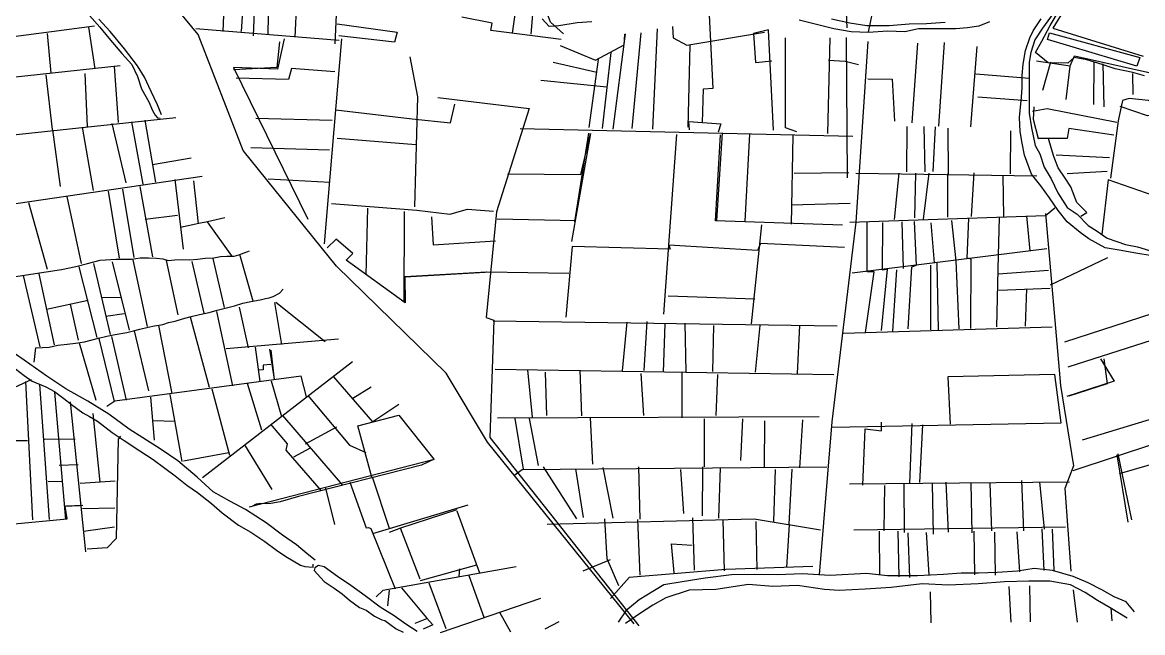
# Model space of a CAD drawing. Extents: x 633026 to 640041, y 824851 to 827423.
# Drawn here: x 635381 to 636969, y 824864 to 825728 of the extents above; entities that cross this region are included whole.
import ezdxf

# ---------------------------------------------------------------- set-up
doc = ezdxf.new("R2010")
doc.units = 0
doc.layers.get('0').update_dxf_attribs({"linetype": 'CONTINUOUS'})

msp = doc.modelspace()

# ---------------------------------------------------------------- linework, layer by layer
at = {"color": 1}
for points in [[(636818.44, 825673.47), (636866, 825666.45), (636872.34, 825680.48), (636975.66, 825657.55), (636992.6, 825652.6), (636998.57, 825643.23), (637059.79, 825640.89), (637035.5, 825811.07), (637017.21, 826106.18)], [(637000.55, 826089.99), (636969.76, 826054.04), (636941.76, 826010.48), (636926.8, 825968.22), (636913.24, 825922.38), (636904.09, 825882.44), (636893.84, 825840.7), (636891.06, 825813.22), (636879.62, 825776.62), (636858.85, 825747.78), (636841.68, 825719.89), (636969.52, 825679.96)], [(636248.32, 824876.63), (636040.19, 825133.42), (635981.97, 825231.42), (635826.39, 825382.97), (635694.24, 825546.55), (635630.58, 825710.48), (635522.67, 825841.49), (635388.69, 825995.66)], [(635824.46, 825697.5), (635835.53, 825935.3)], [(636108.45, 825874.77), (636614.34, 825834.25), (636599.6, 825757.87), (636588.67, 825757.23), (636579.6, 825713.99)], [(636544.17, 825838.38), (636549.81, 825720.17)], [(635665.97, 825714.92), (635670.32, 825819.19)], [(635698.04, 825816.34), (635691.4, 825715.16)], [(635708.91, 825709.01), (635713.06, 825811.93)], [(635731.15, 825811.37), (635729.16, 825711.83)], [(635767.85, 825706.96), (635772.74, 825805.65)], [(636147.92, 825711.41), (636129.54, 825728.26), (636117.09, 825762.61), (636120.12, 825792.78)], [(636075.84, 825712.56), (636085.11, 825779.21)], [(636102.42, 825711.03), (636107.88, 825778.73)], [(636971.24, 825652.09), (636954.75, 825656.82), (636929.94, 825662.12), (636911.41, 825668.17), (636889.51, 825674.63), (636871.92, 825678), (636862.8, 825670.23), (636834.68, 825670.53), (636816.94, 825685.15), (636825.72, 825701.46), (636837.8, 825723.66), (636850.78, 825745.65)], [(635827.52, 825725.89), (635912.51, 825713.83), (635908.75, 825699.93), (635829.61, 825708.75)], [(636144.94, 825703.78), (636044.98, 825716.46), (636047.25, 825726.54), (636004.03, 825735.35)], [(636345.19, 825585.61), (636346.55, 825633.6), (636360.14, 825634.96), (636354.92, 825737.93)], [(635483.34, 825722.53), (634877.08, 825642.79)], [(635422.31, 825655.83), (635417.05, 825712.18)], [(635474.89, 825721.04), (635484.22, 825661.87)], [(635627.08, 825719.12), (635830.17, 825702.74)], [(636143.31, 825695.27), (636193.66, 825674.32), (636233.86, 825696.25), (636234.93, 825711.21)], [(636235.37, 825711.67), (636218.19, 825576.83)], [(636245.39, 825577.55), (636258.32, 825712.98)], [(636280.97, 825718.74), (636274.41, 825576.51)], [(636302.33, 825722.03), (636303.52, 825705.99), (636322.67, 825695.41), (636432.99, 825714.14)], [(636445.78, 825575.17), (636438.5, 825717.37), (636417.18, 825712.07), (636420.16, 825671.08), (636443.1, 825673.28)], [(636836.6, 825712.85), (636964.59, 825678.32), (636960.71, 825665.9), (636833.79, 825703.81), (636836.6, 825712.85)], [(635752.05, 825704.44), (635742.8, 825661.44), (635680.28, 825663.87), (635785.92, 825449.16)], [(635745.89, 825700.09), (635741.86, 825663.87), (635680.34, 825660.75)], [(635833.48, 825704.58), (635809.08, 825414.56)], [(636324.78, 825579.66), (636327.36, 825695.49)], [(636478.61, 825573.09), (636462.9, 825578.38), (636462.58, 825705.98)], [(636579.58, 825700.75), (636562.36, 825445.21), (636528.47, 825162.38), (636510.32, 824945.65)], [(636522.83, 825570.54), (636526.17, 825705.8)], [(636550.52, 825507.91), (636548.91, 825706.66)], [(636642.36, 825585.43), (636650.34, 825698.46)], [(636680.14, 825580.99), (636687.81, 825699.37)], [(636725.45, 825580.03), (636734.09, 825693.74)], [(635937.31, 825466.64), (635941.61, 825622.44), (635930.99, 825679.14)], [(636203.23, 825577.45), (636215.55, 825685.2)], [(635520.05, 825666.53), (635179.17, 825629.55)], [(635511.59, 825665.93), (635517.06, 825585.94)], [(635824.06, 825658.01), (635762.63, 825662.69), (635758.45, 825647.22), (635684.12, 825648.99)], [(636133.48, 825671.44), (636195.53, 825657.18)], [(636184.68, 825579.12), (636197.65, 825675.51)], [(636523.84, 825674.3), (636547.07, 825672.72), (636566.34, 825668.16)], [(636827.54, 825631.98), (636838.48, 825671.93)], [(636860.33, 825618.91), (636866.01, 825666)], [(636899.56, 825611.78), (636899.9, 825671.62)], [(636914.23, 825608.38), (636912.97, 825669.32)], [(635414.77, 825653.46), (635423.54, 825575.99)], [(635469.84, 825655.36), (635472.98, 825580.68)], [(636115.87, 825645.91), (636209.3, 825636.46)], [(636579.2, 825647.87), (636614.01, 825647.61), (636617.11, 825587.87)], [(636732.56, 825655.12), (636808.08, 825648.68)], [(636955.17, 825625.56), (636954.77, 825655.47)], [(635970.19, 825621.4), (636099.42, 825606.12), (636053.22, 825459.6), (636038.54, 825309.86), (636049.54, 825306.49), (636043.86, 825140.41), (636254.85, 824873.41)], [(636735.16, 825622.37), (636805.31, 825617.4)], [(637074.01, 825551.32), (637006.98, 825602.4), (636976.87, 825617.3), (636949.84, 825620.32), (636939.98, 825617.26), (636934.06, 825588.62), (636922.98, 825507.49)], [(635825.27, 825604.26), (635933.7, 825591.29), (635987.8, 825585.58), (635994, 825612.24)], [(636932.3, 825585.9), (636833.51, 825605.51), (636812.87, 825601.87)], [(636880.96, 825453.4), (636889.66, 825458.92), (636875.3, 825472.67), (636867.13, 825495.28), (636858.88, 825507.1), (636849.01, 825521.81), (636842.95, 825537.93), (636839.66, 825548.91), (636835.19, 825563.25), (636821.25, 825562.84), (636814.14, 825590.41), (636815.03, 825608.42)], [(637002.33, 825596.94), (636975.8, 825595.69), (636936.72, 825608.9)], [(635598.59, 825592.55), (635226.29, 825553.21), (635225.6, 825542.05), (635210.21, 825541.77)], [(635508.16, 825584.66), (635527.98, 825500.69)], [(635552.55, 825498.69), (635536.45, 825586.96)], [(635554.7, 825589.3), (635570.12, 825501.68)], [(635820.19, 825589), (635712.16, 825591.94)], [(636326.85, 825575.9), (636325.53, 825587.48), (636370.88, 825584.07), (636367.07, 825572.4)], [(635424.22, 825575.55), (635434.82, 825495.43)], [(635482.21, 825490.05), (635466.53, 825579.67)], [(636068.98, 825513.43), (636172.73, 825512.42), (636186.4, 825570.67), (636159.51, 825417.59)], [(636086.55, 825577.56), (636558.15, 825566.72)], [(636164.36, 825445.34), (636184.16, 825570.85)], [(636308.01, 825569.31), (636289.88, 825314.66)], [(636543.26, 825440.63), (636363.33, 825446.95), (636370.49, 825568.44)], [(636365.33, 825447.43), (636373.34, 825571.39)], [(636411.74, 825569.64), (636405.28, 825446.37)], [(636471.18, 825441.99), (636473.57, 825567.86)], [(636634.7, 825516.13), (636635.31, 825580.62)], [(636658.73, 825580.6), (636660.12, 825516.37)], [(636671.72, 825516.81), (636675.03, 825579.78)], [(636692.69, 825578.09), (636692.99, 825512.29)], [(636781.54, 825513.67), (636782, 825574.14)], [(636927.81, 825568.07), (636864.02, 825577.57), (636861.96, 825563.6), (636820.35, 825563.5)], [(635816.72, 825546.77), (635705.11, 825550.1)], [(635827.56, 825564.15), (635938.82, 825555.02)], [(635565.88, 825526.82), (635620.59, 825536.07)], [(636921.93, 825536.05), (636846.3, 825539.77)], [(635236.62, 825451.45), (635636.23, 825510.25)], [(635597.5, 825505.53), (635609.33, 825406.69)], [(635630.99, 825442.78), (635624.08, 825503.33)], [(635817.1, 825501.27), (635729.56, 825505.92)], [(636552.62, 825515.09), (636475, 825514.12)], [(636818.63, 825510.33), (636562.45, 825514.15)], [(636616.96, 825448.66), (636623.57, 825514.37)], [(636646.99, 825514.57), (636645.25, 825451.18)], [(636658.22, 825449.41), (636666.19, 825514.25)], [(636692.3, 825513.61), (636692.3, 825452.04)], [(636726.2, 825452.88), (636729.98, 825514.97)], [(636772.15, 825453.27), (636770.88, 825511.03)], [(636918.36, 825516.66), (636861.94, 825513.44)], [(637086.6, 825483.56), (636995.8, 825478.31), (636919.87, 825504.98), (636910.99, 825427.48)], [(635518.99, 825393.89), (635503.21, 825488.87)], [(635523.01, 825491.9), (635539.27, 825394.93)], [(635547.92, 825495.7), (635565.58, 825395.85)], [(635417.1, 825377.98), (635390.39, 825472.54)], [(635444.44, 825481.55), (635464.47, 825386.43)], [(635819.42, 825471.64), (635940.51, 825462.02), (635987.24, 825456.4), (636011.88, 825463.54), (636048.97, 825460.42)], [(636554.3, 825471.62), (636470.9, 825469.21)], [(635555.24, 825449.21), (635601.32, 825454.95)], [(635868.33, 825370.57), (635870.86, 825464.76)], [(635922.13, 825332.06), (635922.92, 825460.13)], [(636553.67, 825444.83), (636831.03, 825454.34), (636844.44, 825465.29)], [(636830.97, 825457.24), (636852.58, 825213.79), (636870.71, 825099.89), (636858.36, 825067.99), (636866.95, 824951.02)], [(635605.42, 825438.07), (635631.42, 825443.45), (635643.87, 825445.91), (635668.08, 825451.48)], [(635643.21, 825445.45), (635677.77, 825397.45)], [(635961.22, 825452.35), (635963.49, 825412.91), (636051.51, 825418.75)], [(636165.45, 825446.7), (636054.08, 825449.36)], [(636414.4, 825301.08), (636429.24, 825441.45)], [(636575.91, 825289.07), (636588.41, 825374.52), (636578.59, 825374.79), (636578.22, 825444.39)], [(636600.3, 825444.79), (636599.52, 825377.4), (636606.86, 825378.42), (636598.4, 825291.71)], [(636627.5, 825445.51), (636629.59, 825379.51)], [(636636.28, 825293.96), (636641.82, 825381.96), (636648.47, 825384.31), (636645.34, 825446.05)], [(636673.84, 825387.67), (636669.02, 825444.25)], [(636708.57, 825293.94), (636704.58, 825390.24), (636698.41, 825447.46)], [(636725.06, 825294.46), (636725.95, 825392.86), (636720.13, 825393.87), (636722.23, 825450.35)], [(636762.06, 825296.69), (636764.67, 825398.25), (636765.93, 825451.82)], [(636809.4, 825404.42), (636804.71, 825453.86)], [(636039.16, 825374.35), (635923.27, 825367.56), (635923.72, 825330.75), (635840.29, 825391.26), (635849.49, 825400.57), (635825.92, 825420.89), (635812.98, 825408.61)], [(636546.06, 825409.22), (636427.27, 825414.87), (636423.22, 825404.76), (636297.48, 825412.29), (636299.36, 825406.97), (636160.53, 825410.47), (636151.42, 825310.35)], [(636557.2, 825373.28), (636832.99, 825407.75)], [(635276.1, 825353.56), (635415.15, 825374.6), (635436.73, 825377.89), (635456.96, 825382.28), (635473.84, 825386.38), (635491.6, 825391.16), (635514.33, 825392.69), (635525.26, 825392.44), (635536.19, 825392.86), (635548.2, 825394.42), (635560.02, 825394.64), (635571.41, 825393.95), (635580.36, 825393), (635587.98, 825390.68), (635597.56, 825391.53), (635607.58, 825392.38), (635618.52, 825391.91), (635629.44, 825392.55), (635640.57, 825394.09), (635652.83, 825394.54), (635661.95, 825396.27), (635671.08, 825397.1), (635681.35, 825396.84), (635688.01, 825398.75), (635695.76, 825401.57), (635700.86, 825403.44), (635703.3, 825404.38)], [(635558.67, 825297.34), (635538.22, 825391.56)], [(635585.31, 825390.63), (635601.43, 825313.96)], [(635651.29, 825393.4), (635667.5, 825324.09)], [(635688.88, 825399.66), (635707.71, 825333.74)], [(636918.9, 825394.58), (636837.72, 825356.07)], [(635461.43, 825381.69), (635486.9, 825281.54)], [(635506.23, 825285.9), (635482.53, 825386.54)], [(635508.37, 825388.79), (635532.67, 825291.96)], [(635639.09, 825316.21), (635622.14, 825389.3)], [(636614.92, 825290.89), (636620.26, 825377.33)], [(636668.43, 825292.76), (636668.77, 825384.24)], [(636679.36, 825292.74), (636677.64, 825387.3)], [(636763.81, 825372.13), (636835.56, 825377.01)], [(635382.67, 825369.77), (635405.92, 825268.69)], [(635404.72, 825371.96), (635426.18, 825271.51)], [(636036.94, 825373.64), (635923.95, 825367.12)], [(636155.43, 825372.22), (636039.38, 825374.13)], [(635398.07, 825246.9), (635400.6, 825267.25), (635419.32, 825268.04), (635431.77, 825270.72), (635444.9, 825272.3), (635456.7, 825273.63), (635469.38, 825275.42), (635478.48, 825278.04), (635489.37, 825280.69), (635501.13, 825283.8), (635512.92, 825285.8), (635529.38, 825288.78), (635538.7, 825291.4), (635547.81, 825293.35), (635559.36, 825296.46), (635568.47, 825298.19), (635580.26, 825300.19), (635588.46, 825303.02), (635597.8, 825304.97), (635608, 825308.28), (635618.44, 825310.92), (635632.21, 825314.3), (635646.21, 825317.01), (635657.3, 825320.55), (635668.63, 825323.44), (635681.95, 825326.8), (635693.49, 825330.36), (635705.27, 825332.58), (635718.39, 825335.27), (635725.72, 825336.97), (635730.83, 825337.73), (635736.82, 825339.85), (635745.44, 825344.47), (635750.69, 825350.14)], [(636765.12, 825348.95), (636837.58, 825351.61)], [(636802.86, 825297.88), (636804.8, 825350.79)], [(635415.66, 825321.96), (635474.55, 825334.63)], [(635449.22, 825329.04), (635460.42, 825277.93)], [(635493, 825338.31), (635521.33, 825338.83)], [(635748.99, 825271.8), (635739.2, 825331.41)], [(635740.53, 825331.88), (635810.26, 825276.26)], [(636419.11, 825336.19), (636296.55, 825340.43)], [(637035.81, 825332.91), (636858.16, 825275.24)], [(635525.55, 825315.26), (635499.74, 825311.66)], [(635679.55, 825213.43), (635656.67, 825318.76)], [(635688.68, 825324.92), (635701.33, 825267.37)], [(635593.41, 825202.49), (635574.71, 825298.53)], [(635618.88, 825310.93), (635645.9, 825211.25)], [(636535.82, 825297.71), (636048.23, 825304.68)], [(636231.77, 825234.62), (636238.33, 825303.46)], [(636262.33, 825234.96), (636266.43, 825304.19)], [(636289.59, 825232.55), (636292.14, 825301.31)], [(636321.93, 825233.36), (636320.68, 825302.05)], [(636359.85, 825233.61), (636361.12, 825298.55)], [(636420.32, 825232.92), (636426.71, 825298.85)], [(636479.48, 825230.65), (636483.16, 825298.54)], [(636544.7, 825288.06), (636840.58, 825297.01)], [(637053.13, 825300.43), (636862.6, 825239.62)], [(635489.59, 825280.47), (635511.3, 825191.18)], [(635528.88, 825193.28), (635508.06, 825283.26)], [(635539.6, 825291.2), (635559.88, 825206.34)], [(635829.39, 825279.51), (635669.9, 825265.9)], [(635485.84, 825192.73), (635462.27, 825273.95)], [(635711.35, 825267.99), (635717.59, 825219.7)], [(635738.73, 825222.76), (635732.16, 825265.03)], [(635738.52, 825221.86), (635733.74, 825263.94)], [(635636.4, 825083.47), (635849.15, 825247.74)], [(636909.23, 825251.4), (636928.32, 825219.85), (636861.12, 825198.33)], [(636913.91, 825251.71), (636918.35, 825216.32), (636864.01, 825198.82)], [(635733.44, 825243.41), (635722.75, 825242.77), (635722.42, 825236.07), (635716.86, 825235.3)], [(636531.28, 825228.69), (636051.26, 825236.47)], [(636104.24, 825169.17), (636097.45, 825235.97)], [(636124.27, 825171.54), (636122.72, 825232.64)], [(636174.04, 825170.88), (636171.52, 825235.54)], [(636316.2, 825167.89), (636316.36, 825232.81)], [(635393.84, 825221.86), (635099.73, 825086.49)], [(635385.85, 825219.26), (635395.46, 825023.79)], [(635784.02, 825197.7), (635776.57, 825227.24), (635512.4, 825191.65), (635501.16, 825184.08)], [(635720.85, 825150.6), (635700.47, 825216.48)], [(635733.64, 825220.43), (635748.38, 825170.06)], [(635914.73, 825186.69), (635877.69, 825162.59), (635822.77, 825226.29)], [(636262.15, 825171.15), (636257.95, 825230.64)], [(636364.33, 825171.22), (636366.84, 825229.49)], [(636528.82, 825155.03), (636853.32, 825160.93), (636844.49, 825229.26), (636692.62, 825226.27), (636696.07, 825158.96)], [(635405.58, 825215.15), (635419.13, 825024)], [(635443.03, 825023.99), (635427.22, 825204.16)], [(635607.66, 825106.15), (635590.77, 825200.88)], [(635649.74, 825209.09), (635674.87, 825114.96)], [(635849.65, 825195.77), (635875.68, 825212.08)], [(637100.87, 825202.46), (636883.21, 825136.48)], [(635448.91, 825190.48), (635470.67, 824978.27)], [(635562.94, 825197.47), (635568.29, 825136.22)], [(635786, 825199.52), (635844.83, 825129.42), (635868.22, 825119.14)], [(635481.37, 825174.33), (635490.97, 825077.13)], [(635749.92, 825171.43), (635834.7, 825073.24)], [(635876.45, 825083.82), (635856.83, 825156.64), (635914.78, 825171.75), (635964.32, 825109.73)], [(636510.27, 825169.41), (636054.52, 825167.59)], [(637105.46, 825170.87), (636869.95, 825092.96)], [(635566.22, 825164.29), (635597.69, 825163.53)], [(635732.96, 825159.29), (635756.45, 825131.16), (635754.83, 825122.43), (635804.51, 825064.66)], [(635782.33, 825131.41), (635826.96, 825155.42)], [(636091.53, 825095.32), (636079.51, 825166.93)], [(636112.62, 825100.61), (636100.03, 825167.31)], [(636189.56, 825102.23), (636186.35, 825168.21)], [(636347.8, 825098.64), (636348.13, 825166.69)], [(636399.62, 825107.83), (636402.12, 825166.55)], [(636433.03, 825098.18), (636433.62, 825163.78)], [(636483.03, 825097.08), (636487.14, 825165.2)], [(636572.26, 825072.6), (636575.5, 825152.31), (636598.75, 825149.83), (636598.75, 825161.87)], [(636638.7, 825074.92), (636642.06, 825159.99)], [(636652.96, 825076.3), (636657.27, 825158.03)], [(635456.13, 825137.69), (635412.58, 825137.56)], [(635520.37, 825141.99), (635516.88, 825137.68), (635514.1, 824997.15), (635501.38, 824983.97), (635473.28, 824982.11)], [(635324.21, 825133.71), (635366.16, 825135.81), (635388.72, 825136)], [(635696.24, 825129.85), (635734.65, 825066.52)], [(635765.93, 825112.82), (635789.57, 825125.52)], [(637095.62, 825135.22), (636935.62, 825088.58)], [(635609.43, 825107.07), (635673.68, 825119.17)], [(635702.75, 825041.84), (635965, 825109.52), (635946.86, 825100.94), (635772.54, 825056.5), (635746.79, 825049.34), (635733.23, 825046.63), (635727.44, 825046.08), (635719.4, 825046.61), (635712.49, 825045.81), (635705.65, 825042.12)], [(636948.23, 825020.54), (636932.45, 825115.52)], [(636933.76, 825116.88), (636952.86, 825023.53)], [(635433.58, 825101.09), (635460.59, 825101.81)], [(636521.38, 825098.22), (636089.53, 825094.39), (636077.64, 825086.14)], [(636166.87, 825025.07), (636119.57, 825098.73)], [(636176.65, 825027.03), (636165.36, 825095.77)], [(636218.61, 825026.24), (636204.14, 825097.81)], [(636256.79, 825024.7), (636254.99, 825098.73)], [(636318.44, 825032.51), (636314.4, 825095.13)], [(636345.05, 825029.2), (636345.34, 825098.82)], [(636368.31, 825025.83), (636370.79, 825097.94)], [(636446.26, 825021.23), (636448.71, 825094.89)], [(636467.97, 825017.38), (636472.35, 825095.32)], [(635436.68, 825078.15), (635417.93, 825077.58)], [(635463.3, 825075.73), (635513.04, 825078.88)], [(635845.34, 825076.78), (635868.37, 825012.5), (635871.71, 825013.01), (635875.09, 825011.29), (635909.44, 824926.02)], [(635877.1, 825084.5), (635901.18, 825011.99)], [(636553.49, 825074.49), (636864.88, 825077.48)], [(636631.26, 825005.85), (636630.67, 825075)], [(636672.35, 825003.48), (636670.83, 825074.62)], [(636693.49, 825006.32), (636690.43, 825076.76)], [(636727.2, 825005.37), (636725.92, 825075.62)], [(636755.26, 825008.11), (636752.47, 825075.66)], [(636800.54, 825008.26), (636800.54, 825008.26), (636797.69, 825079.15)], [(636829.73, 825010.58), (636822.94, 825077.38)], [(635810.91, 825068.57), (635823.67, 825017.27)], [(636602.66, 825008.23), (636603.5, 825072.28)], [(635364.98, 825017.42), (635444.8, 825024.92), (635442.01, 825042.96), (635462.32, 825043.78)], [(635467, 825044.08), (635442.9, 825042.97)], [(636012.58, 825044.58), (635877.45, 825003.97)], [(635512.42, 825040), (635466.64, 825039.39)], [(635997.09, 825037.6), (635917.25, 825011.83), (635900.85, 825005.73)], [(635996.89, 825036.48), (636029.05, 824948.5)], [(636333.5, 824952.47), (636331.27, 825026.5)], [(635468.12, 825007.48), (635511.78, 825013.64)], [(635916.57, 825012.27), (635944.65, 824940.27)], [(636124.84, 825017.61), (636418.3, 825025.18), (636512.5, 825009.72)], [(636226.6, 824930), (636210.06, 824968.52), (636206.58, 825025.12)], [(636256.67, 824945.28), (636253.45, 825023.97)], [(636376.36, 824951.47), (636376.13, 824951.46), (636374.37, 825023.71)], [(636422.73, 824953.43), (636421.27, 825021.22)], [(636464.39, 824956.41), (636468.21, 825016.5)], [(636559.36, 825009.45), (636859.56, 825013.8)], [(636829.01, 824952.11), (636826.6, 825010.74)], [(636843.28, 824952.37), (636840.88, 825010.56)], [(636596.44, 824945.21), (636595.98, 825007.67)], [(636623.92, 824943.03), (636622.31, 825007.48)], [(636638.66, 824942.18), (636636.62, 825005.28)], [(636666.27, 824945.58), (636662.5, 825005.53)], [(636730.96, 824945.87), (636729.83, 825007.65)], [(636760.19, 824945.51), (636759.09, 825006.17)], [(636794.91, 824949.93), (636790.76, 825006.75)], [(636305.02, 824948.39), (636301.37, 824989.81), (636330.19, 824987.66)], [(636176.02, 824951.62), (636214.77, 824967.27)], [(636080.87, 824957.25), (635892.3, 824923.48), (635882.87, 824914.61)], [(635945.36, 824937.83), (636025.5, 824959.81)], [(636000.83, 824954.45), (635999.69, 824943.95)], [(636501.18, 824957.53), (636378.33, 824953.51), (636241.11, 824942.09), (636214.88, 824912.17)], [(635957.47, 824934.48), (635981.4, 824869.77)], [(636013.95, 824944.88), (636035.1, 824885.92)], [(636808.43, 824930.32), (636809.58, 824879.25)], [(635901.21, 824924.31), (635898.94, 824901.96)], [(635918.78, 824927.31), (635953.91, 824884.89), (635963.02, 824874.79), (635949.07, 824868.96)], [(636667.81, 824921.96), (636668.84, 824877.81)], [(636779.22, 824929.34), (636781.93, 824878.75)], [(636870.33, 824924.76), (636876.08, 824878.68)], [(635973.7, 824864.05), (636116.04, 824912.6)], [(636923.67, 824899.18), (636924.9, 824880.68)], [(635937.76, 824877.23), (635954.6, 824883.79)], [(636057.28, 824893.01), (636072.96, 824865.19)], [(636141.41, 824879.15), (636121.75, 824868.75)]]:
    msp.add_lwpolyline(points, dxfattribs=at)
at = {"color": 4}
for points in [[(636841.86, 825740.36), (636827.06, 825719.7), (636815.8, 825703.13), (636810.19, 825685.28), (636808.12, 825671.53), (636807.77, 825647.01), (636808.01, 825629.24), (636807.72, 825599.55), (636811.38, 825578.45), (636816.42, 825553.78), (636822.88, 825541.71), (636828.98, 825523.12), (636839.32, 825506.61), (636848.35, 825486.71), (636861.67, 825465.97), (636875.97, 825456.49), (636891.47, 825440.5), (636904.18, 825432.34), (636918.48, 825422.18), (636932.04, 825417.86), (636944.69, 825413.31), (636961.61, 825409.93), (636978.32, 825404.75)], [(635476.63, 825737.41), (635490.98, 825721.14), (635503.76, 825705.29), (635522.21, 825683.96), (635536.55, 825668.13), (635544.43, 825651.31), (635550.1, 825633.77), (635560.69, 825615.2), (635565.59, 825603.01), (635569.27, 825596.6), (635572.91, 825592.64), (635576.72, 825592.04)], [(635578.64, 825597.21), (635572.6, 825610.94), (635563.78, 825629.99), (635554.5, 825650.37), (635544.62, 825666.49), (635525.9, 825690.27), (635505.82, 825715.15), (635489.89, 825732.51)], [(636188.3, 825728.63), (636167.4, 825727), (636141.58, 825722.83), (636127.86, 825721.98), (636117.81, 825733.09)], [(636751.74, 825728.72), (636736.75, 825722.44), (636720.35, 825719.97), (636703.94, 825718.85), (636692.24, 825718.92), (636677.39, 825718.72), (636661.41, 825718.74), (636651.07, 825718.6), (636631.77, 825714.29), (636607.01, 825715.31), (636580.26, 825713.38), (636555.72, 825714.4), (636531.13, 825718.8), (636504.72, 825725.42), (636482.14, 825731.2)], [(636527.79, 825732.93), (636553.74, 825727.2), (636577.87, 825723.25), (636609.37, 825723.44), (636638.15, 825725.63), (636662.44, 825726.4), (636688.97, 825728.1)], [(636982.02, 825397.6), (636959.25, 825401.35), (636935.58, 825405.31), (636915.74, 825408.87), (636892.4, 825421.61), (636880.14, 825430.45), (636861.72, 825445.5), (636849.13, 825461.76), (636836.75, 825479.59), (636824.6, 825496.52), (636811.11, 825513.22), (636801.31, 825540.08), (636797.94, 825556.68), (636795.02, 825573.29), (636794.08, 825593.29), (636797.3, 825622.13), (636798.02, 825635.86), (636797.8, 825652.5), (636799.39, 825668.49), (636802.96, 825687.89), (636809.02, 825706.19), (636813.84, 825715.92), (636824.86, 825732.94)], [(635796.12, 824966.78), (635785.02, 824975.74), (635769.62, 824988.42), (635749.74, 825002.14), (635726.89, 825019.38), (635697.54, 825038.07), (635675.23, 825050.18), (635651.79, 825063.39), (635628.88, 825083.97), (635601.68, 825107.38), (635576.39, 825124.13), (635552.23, 825139.78), (635532.82, 825152.17), (635503.88, 825173.1), (635474.08, 825191.78), (635442.98, 825208.87), (635415.88, 825226.93), (635384, 825249.81), (635356.66, 825268.76)], [(635371.72, 825237.32), (635383.94, 825227.93), (635395.02, 825219.87), (635414.8, 825211.73), (635426.74, 825205.46), (635439.87, 825195.42), (635451.17, 825187.14), (635466.78, 825175.35), (635476.25, 825169.94), (635487.75, 825163.44), (635508.79, 825147.51), (635525.51, 825135.97), (635547.86, 825121.4), (635566.61, 825109.01), (635583.34, 825097.02), (635597.82, 825085.89), (635614.56, 825072.78), (635629.25, 825062.55), (635649.18, 825046.6), (635664.58, 825033.7), (635687.66, 825016.02), (635705.02, 825006.05), (635724.9, 824992.78), (635741.63, 824980.57), (635754.73, 824971.64), (635775.26, 824959.5), (635781.54, 824957.82), (635787.35, 824957.26), (635793.17, 824956.46), (635793.54, 824960.71)], [(635940.75, 824865.5), (635924.49, 824876.15), (635908.22, 824887.93), (635888.14, 824899.85), (635867.09, 824916.23), (635846.97, 824930.84), (635828, 824943.23), (635808.79, 824956.96), (635800.94, 824958.83), (635795.64, 824955.84), (635795.03, 824952.03), (635809.15, 824936.43), (635823.15, 824926.85), (635834.68, 824919.01), (635844.88, 824909.82), (635859.12, 824899.57), (635868.57, 824895.72), (635880.32, 824887.44), (635890.46, 824882.26), (635894.71, 824881.22), (635901.95, 824875.76), (635910.99, 824869.45), (635920.68, 824864.48)], [(636957.06, 824893.27), (636945.17, 824907.52), (636928.2, 824914.49), (636910.74, 824924.38), (636891.71, 824934.48), (636870.43, 824943.65), (636840.84, 824952.03), (636814.93, 824954.61), (636791.35, 824951.14), (636762.58, 824948.96), (636736.04, 824948.16), (636711.51, 824948.28), (636686.33, 824946.37), (636649.68, 824944.3), (636607.16, 824944.41), (636577.64, 824947.62), (636525.92, 824944.68), (636486.29, 824947.08), (636451.87, 824945.94), (636419.24, 824946.41), (636386.17, 824945.74), (636348.88, 824941.2), (636316.1, 824935.81), (636290.28, 824931.41), (636276.89, 824923.59), (636255.46, 824910.47), (636236.54, 824894.92), (636225.73, 824878.8)], [(636947.05, 824884.59), (636922.55, 824899.11), (636904.64, 824909.45), (636887.16, 824920.69), (636866.54, 824931.67), (636837.45, 824936.91), (636807.52, 824936.96), (636773.1, 824936.05), (636735.79, 824932.85), (636693.52, 824930.94), (636656.36, 824932.92), (636612.55, 824928.06), (636575.46, 824925.31), (636538.58, 824923.47), (636517.86, 824925.22), (636479.53, 824930.56), (636444.9, 824929.2), (636410.2, 824932.34), (636363.95, 824924.97), (636326.16, 824924.02), (636293, 824913.45), (636274.46, 824903.08), (636255.95, 824890.45), (636236.11, 824876.91)]]:
    msp.add_lwpolyline(points, dxfattribs=at)

doc.saveas('drawing.dxf')
